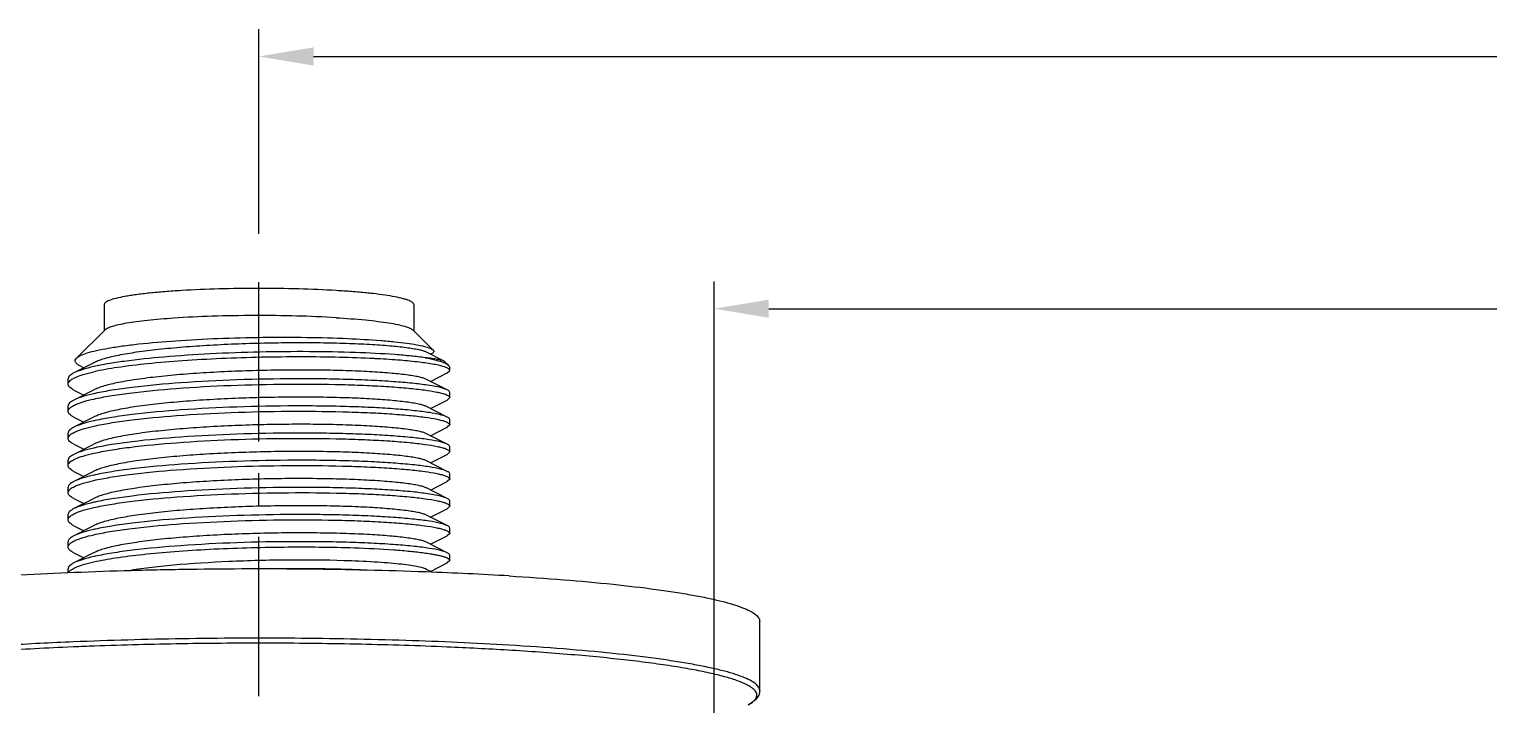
# Model space of a CAD drawing. Extents: x -7342 to 109, y -2615 to 214.
# Drawn here: x -5572.1 to -5491.9, y -2349.3 to -2312.2 of the extents above; entities that cross this region are included whole.
import ezdxf

# ---------------------------------------------------------------- set-up
doc = ezdxf.new("R2010")
doc.units = 0
doc.header["$LTSCALE"] = 7
doc.linetypes.add('CENTER', pattern=[2, 1.25, -0.25, 0.25, -0.25])
doc.layers.get('0').update_dxf_attribs({"color": 2, "linetype": 'CONTINUOUS'})
doc.layers.add('CL', color=1, linetype='CENTER')
doc.layers.add('DWG', color=7, linetype='CONTINUOUS')

msp = doc.modelspace()

# ---------------------------------------------------------------- linework, layer by layer
for p, q in [((-5559.473, -2323.398), (-5559.473, -2312.153)), ((-5556.473, -2313.653), (-5402.473, -2313.653)), ((-5534.473, -2358.248), (-5534.473, -2326.016)), ((-5531.473, -2327.516), (-5427.473, -2327.516))]:
    msp.add_line(p, q)
at = {"color": 7, "linetype": 'Continuous'}
for p, q in [((-5567.973, -2327.287), (-5567.973, -2328.732)), ((-5550.973, -2327.287), (-5550.973, -2328.732))]:
    msp.add_line(p, q, dxfattribs=at)
at = {"linetype": 'Continuous'}
for p, q in [((-5567.926, -2328.685), (-5569.495, -2330.237)), ((-5551.02, -2328.685), (-5549.908, -2329.785)), ((-5549.301, -2330.399), (-5550.267, -2329.909)), ((-5550.045, -2330.022), (-5550.011, -2330.004)), ((-5568.494, -2330.465), (-5569.633, -2331.043)), ((-5569.295, -2330.663), (-5569.09, -2330.768)), ((-5549.255, -2330.43), (-5549.301, -2330.399)), ((-5549.255, -2330.43), (-5549.053, -2330.63)), ((-5549.128, -2331.048), (-5548.995, -2330.912)), ((-5549.053, -2330.63), (-5548.995, -2330.745)), ((-5548.995, -2330.912), (-5548.995, -2330.745)), ((-5569.95, -2331.658), (-5569.95, -2331.369)), ((-5549.128, -2331.979), (-5550.267, -2331.401)), ((-5550.045, -2331.513), (-5549.128, -2331.048)), ((-5569.633, -2331.984), (-5569.09, -2332.259)), ((-5568.629, -2332.026), (-5569.633, -2332.535)), ((-5568.494, -2331.957), (-5568.629, -2332.026)), ((-5550.045, -2333.005), (-5549.128, -2332.539)), ((-5548.995, -2332.403), (-5549.128, -2332.539)), ((-5548.995, -2332.404), (-5548.995, -2332.115)), ((-5569.95, -2333.15), (-5569.95, -2332.861)), ((-5549.128, -2333.471), (-5550.267, -2332.893)), ((-5569.633, -2333.475), (-5569.09, -2333.751)), ((-5568.629, -2333.517), (-5569.633, -2334.027)), ((-5568.494, -2333.448), (-5568.629, -2333.517)), ((-5550.045, -2334.497), (-5549.128, -2334.031)), ((-5548.995, -2333.895), (-5549.128, -2334.031)), ((-5548.995, -2333.895), (-5548.995, -2333.607)), ((-5569.95, -2334.641), (-5569.95, -2334.353)), ((-5568.494, -2334.94), (-5568.629, -2335.009)), ((-5549.128, -2334.963), (-5550.267, -2334.384)), ((-5569.633, -2334.967), (-5569.09, -2335.243)), ((-5568.629, -2335.009), (-5569.633, -2335.519)), ((-5550.045, -2335.989), (-5549.128, -2335.523)), ((-5548.995, -2335.387), (-5549.128, -2335.523)), ((-5548.995, -2335.387), (-5548.995, -2335.099)), ((-5569.95, -2336.133), (-5569.95, -2335.844)), ((-5569.633, -2336.459), (-5569.09, -2336.735)), ((-5568.629, -2336.501), (-5569.633, -2337.01)), ((-5568.494, -2336.432), (-5568.629, -2336.501)), ((-5549.128, -2336.455), (-5550.267, -2335.876)), ((-5569.95, -2337.625), (-5569.95, -2337.336)), ((-5550.045, -2337.481), (-5549.128, -2337.015)), ((-5548.995, -2336.879), (-5549.128, -2337.015)), ((-5548.995, -2336.879), (-5548.995, -2336.59)), ((-5569.633, -2337.951), (-5569.09, -2338.226)), ((-5568.629, -2337.993), (-5569.633, -2338.502)), ((-5568.494, -2337.924), (-5568.629, -2337.993)), ((-5549.128, -2337.946), (-5550.267, -2337.368)), ((-5548.995, -2338.371), (-5548.995, -2338.082)), ((-5569.95, -2339.117), (-5569.95, -2338.828)), ((-5549.128, -2339.438), (-5550.267, -2338.86)), ((-5550.045, -2338.972), (-5549.128, -2338.507)), ((-5548.995, -2338.371), (-5549.128, -2338.507)), ((-5569.633, -2339.443), (-5569.09, -2339.718)), ((-5568.629, -2339.485), (-5569.633, -2339.994)), ((-5568.494, -2339.416), (-5568.629, -2339.485)), ((-5548.995, -2339.863), (-5548.995, -2339.574)), ((-5569.95, -2340.608), (-5569.95, -2340.32)), ((-5549.128, -2340.93), (-5550.267, -2340.352)), ((-5550.045, -2340.464), (-5549.128, -2339.998)), ((-5548.995, -2339.863), (-5549.128, -2339.998)), ((-5569.633, -2340.934), (-5569.09, -2341.21)), ((-5568.629, -2340.976), (-5569.633, -2341.486)), ((-5568.494, -2340.907), (-5568.629, -2340.976)), ((-5548.995, -2341.354), (-5549.128, -2341.49)), ((-5548.995, -2341.354), (-5548.995, -2341.066)), ((-5569.95, -2342.036), (-5569.95, -2341.812)), ((-5550.272, -2341.983), (-5550.333, -2341.981)), ((-5549.965, -2341.997), (-5550.267, -2341.843)), ((-5550.045, -2341.956), (-5549.128, -2341.49))]:
    msp.add_line(p, q, dxfattribs=at)
at = {"color": 7, "linetype": 'Continuous'}
msp.add_arc((-5558.225, -2376.377), 49.95, 86.07255, 86.55379, dxfattribs=at)
at = {"linetype": 'Continuous'}
for centre, radius, start, end in [((-5556.045, -2387.422), 57.237, 86.89908, 87.09676), ((-5549.867, -2332.434), 1.818, 70.07483, 71.97714), ((-5549.917, -2331.942), 1.584, 65.1902, 67.00037), ((-5565.951, -2343.659), 11.76, 102.34176, 102.74781), ((-5565.951, -2345.152), 11.761, 102.34107, 102.7478), ((-5565.951, -2346.643), 11.76, 102.34155, 102.7478), ((-5565.952, -2348.134), 11.759, 102.34199, 102.74781), ((-5565.951, -2349.627), 11.76, 102.34133, 102.7478), ((-5565.951, -2351.119), 11.761, 102.34159, 102.7478), ((-5565.951, -2352.61), 11.76, 102.34152, 102.7478), ((-5556.557, -2410.154), 68.335, 87.50673, 88.05136)]:
    msp.add_arc(centre, radius, start, end, dxfattribs=at)
at = {"color": 7, "linetype": 'Continuous'}
for points, knots in [([(-5555.223, -2326.518), (-5555.905, -2326.476), (-5557.322, -2326.417), (-5559.473, -2326.389), (-5561.624, -2326.418), (-5563.349, -2326.489), (-5564.619, -2326.577), (-5565.45, -2326.652), (-5566.081, -2326.726), (-5566.531, -2326.791), (-5566.902, -2326.853), (-5567.285, -2326.931), (-5567.611, -2327.023), (-5567.802, -2327.107), (-5567.909, -2327.17), (-5567.973, -2327.241), (-5567.973, -2327.287)], [0, 0, 0, 0, 0.159168, 0.329813, 0.500468, 0.659623, 0.731503, 0.796609, 0.853869, 0.879262, 0.902363, 0.941346, 0.970344, 0.981076, 0.989391, 1, 1, 1, 1]), ([(-5550.973, -2327.287), (-5550.973, -2327.244), (-5551.028, -2327.177), (-5551.125, -2327.117), (-5551.24, -2327.063), (-5551.384, -2327.012), (-5551.637, -2326.938), (-5552.027, -2326.854), (-5552.58, -2326.763), (-5553.238, -2326.68), (-5553.991, -2326.605), (-5554.523, -2326.564), (-5554.804, -2326.545)], [0, 0, 0, 0, 0.032081, 0.056624, 0.088091, 0.126807, 0.172846, 0.286628, 0.428343, 0.596094, 0.787582, 1, 1, 1, 1])]:
    msp.add_open_spline(points, degree=3, knots=knots, dxfattribs=at)
at = {"linetype": 'Continuous'}
for points, knots in [([(-5564.158, -2328.037), (-5564.638, -2328.071), (-5565.322, -2328.128), (-5566.181, -2328.23), (-5566.709, -2328.309), (-5567.149, -2328.393), (-5567.498, -2328.481), (-5567.75, -2328.57), (-5567.883, -2328.643), (-5567.925, -2328.685)], [0, 0, 0, 0, 0.374807, 0.534802, 0.67398, 0.790855, 0.884281, 0.953769, 1, 1, 1, 1]), ([(-5555.223, -2328.009), (-5555.947, -2327.966), (-5557.448, -2327.905), (-5559.722, -2327.88), (-5561.977, -2327.919), (-5563.453, -2327.989), (-5564.158, -2328.037)], [0, 0, 0, 0, 0.243387, 0.504227, 0.76293, 1, 1, 1, 1]), ([(-5555.223, -2328.009), (-5554.689, -2328.042), (-5553.926, -2328.098), (-5552.967, -2328.204), (-5552.376, -2328.286), (-5551.883, -2328.374), (-5551.494, -2328.467), (-5551.238, -2328.552), (-5551.092, -2328.627), (-5551.04, -2328.665), (-5551.02, -2328.685)], [0, 0, 0, 0, 0.374506, 0.535055, 0.674864, 0.792222, 0.885755, 0.954769, 0.98021, 1, 1, 1, 1]), ([(-5569.495, -2330.237), (-5569.467, -2330.209), (-5569.395, -2330.155), (-5569.2, -2330.05), (-5568.861, -2329.929), (-5568.349, -2329.798), (-5567.706, -2329.672), (-5566.939, -2329.555), (-5565.707, -2329.404), (-5563.956, -2329.255), (-5561.681, -2329.137), (-5559.28, -2329.077), (-5556.901, -2329.079), (-5555.34, -2329.121), (-5554.59, -2329.154)], [0, 0, 0, 0, 0.007879, 0.017794, 0.044154, 0.079352, 0.123116, 0.174921, 0.234061, 0.370857, 0.525461, 0.688536, 0.850062, 1, 1, 1, 1]), ([(-5554.59, -2329.154), (-5553.988, -2329.18), (-5553.13, -2329.229), (-5552.053, -2329.325), (-5551.392, -2329.402), (-5550.844, -2329.485), (-5550.416, -2329.574), (-5550.138, -2329.655), (-5549.983, -2329.727), (-5549.928, -2329.765), (-5549.908, -2329.784)], [0, 0, 0, 0, 0.380162, 0.542316, 0.682863, 0.799962, 0.892163, 0.958629, 0.982309, 1, 1, 1, 1]), ([(-5550.347, -2330.207), (-5550.597, -2330.172), (-5551.147, -2330.109), (-5552.42, -2330.002), (-5554.286, -2329.91), (-5556.761, -2329.865), (-5559.422, -2329.888), (-5562.087, -2329.983), (-5564.573, -2330.146), (-5566.452, -2330.34), (-5567.736, -2330.533), (-5568.293, -2330.64), (-5568.546, -2330.697)], [0, 0, 0, 0, 0.041574, 0.090979, 0.209806, 0.3485, 0.497634, 0.647052, 0.786614, 0.906901, 0.957275, 1, 1, 1, 1]), ([(-5550.267, -2329.909), (-5550.317, -2329.884), (-5550.442, -2329.838), (-5550.664, -2329.781), (-5550.95, -2329.725), (-5551.452, -2329.648), (-5552.221, -2329.566), (-5553.298, -2329.489), (-5554.555, -2329.431), (-5555.955, -2329.397), (-5557.458, -2329.388), (-5559.539, -2329.412), (-5561.607, -2329.49), (-5563.6, -2329.625), (-5564.945, -2329.75), (-5566.13, -2329.895), (-5567.122, -2330.059), (-5567.813, -2330.215), (-5568.245, -2330.354), (-5568.419, -2330.427), (-5568.494, -2330.465)], [0, 0, 0, 0, 0.0091, 0.021596, 0.037485, 0.056692, 0.104564, 0.163927, 0.233105, 0.310117, 0.392748, 0.478614, 0.650119, 0.73083, 0.805057, 0.870697, 0.925932, 0.969321, 0.986273, 1, 1, 1, 1]), ([(-5549.908, -2329.784), (-5549.893, -2329.8), (-5549.873, -2329.826), (-5549.869, -2329.867), (-5549.881, -2329.909), (-5549.93, -2329.96), (-5549.98, -2329.989), (-5550.011, -2330.004)], [0, 0, 0, 0, 0.221398, 0.315038, 0.411842, 0.654198, 1, 1, 1, 1]), ([(-5568.546, -2330.697), (-5568.76, -2330.746), (-5569.129, -2330.84), (-5569.489, -2330.97), (-5569.633, -2331.043)], [0, 0, 0, 0, 0.576212, 1, 1, 1, 1]), ([(-5569.295, -2330.663), (-5569.354, -2330.633), (-5569.434, -2330.587), (-5569.517, -2330.509), (-5569.554, -2330.455), (-5569.571, -2330.399), (-5569.564, -2330.318), (-5569.525, -2330.267), (-5569.495, -2330.237)], [0, 0, 0, 0, 0.344649, 0.477364, 0.588492, 0.685425, 0.779061, 1, 1, 1, 1]), ([(-5553.146, -2330.258), (-5553.778, -2330.226), (-5555.11, -2330.18), (-5557.911, -2330.148), (-5560.786, -2330.209), (-5563.602, -2330.365), (-5565.501, -2330.524), (-5567.131, -2330.72), (-5568.115, -2330.888), (-5568.546, -2330.986)], [0, 0, 0, 0, 0.122973, 0.258703, 0.544102, 0.681164, 0.806326, 0.914127, 1, 1, 1, 1]), ([(-5550.267, -2331.401), (-5550.317, -2331.376), (-5550.442, -2331.33), (-5550.664, -2331.273), (-5550.95, -2331.217), (-5551.452, -2331.14), (-5552.221, -2331.058), (-5553.298, -2330.98), (-5554.555, -2330.923), (-5555.955, -2330.889), (-5557.458, -2330.88), (-5559.539, -2330.904), (-5561.607, -2330.981), (-5563.6, -2331.117), (-5564.945, -2331.241), (-5566.13, -2331.387), (-5567.122, -2331.551), (-5567.813, -2331.707), (-5568.245, -2331.846), (-5568.419, -2331.919), (-5568.494, -2331.957)], [0, 0, 0, 0, 0.0091, 0.021596, 0.037485, 0.056692, 0.104564, 0.163928, 0.233106, 0.310119, 0.39275, 0.478616, 0.650122, 0.730834, 0.80506, 0.870699, 0.925934, 0.969322, 0.986274, 1, 1, 1, 1]), ([(-5549.305, -2330.706), (-5549.384, -2330.68), (-5549.566, -2330.631), (-5550.016, -2330.54), (-5550.734, -2330.44), (-5551.767, -2330.341), (-5552.532, -2330.291), (-5552.948, -2330.269)], [0, 0, 0, 0, 0.067969, 0.153361, 0.37484, 0.659457, 1, 1, 1, 1]), ([(-5549.301, -2330.399), (-5549.346, -2330.377), (-5549.468, -2330.339), (-5549.691, -2330.292), (-5549.993, -2330.246), (-5550.22, -2330.22), (-5550.347, -2330.207)], [0, 0, 0, 0, 0.14193, 0.356448, 0.643285, 1, 1, 1, 1]), ([(-5550.347, -2330.207), (-5550.14, -2330.246), (-5549.786, -2330.32), (-5549.438, -2330.424), (-5549.298, -2330.484)], [0, 0, 0, 0, 0.579336, 1, 1, 1, 1]), ([(-5549.252, -2330.504), (-5549.212, -2330.523), (-5549.142, -2330.559), (-5549.078, -2330.606), (-5549.053, -2330.63)], [0, 0, 0, 0, 0.562048, 1, 1, 1, 1]), ([(-5549.11, -2330.785), (-5549.12, -2330.78), (-5549.164, -2330.757), (-5549.211, -2330.738), (-5549.248, -2330.725)], [0, 0, 0, 0, 0.220221, 1, 1, 1, 1]), ([(-5549.027, -2330.845), (-5549.032, -2330.84), (-5549.057, -2330.816), (-5549.087, -2330.798), (-5549.11, -2330.785)], [0, 0, 0, 0, 0.213487, 1, 1, 1, 1]), ([(-5548.995, -2330.912), (-5548.995, -2330.906), (-5548.998, -2330.881), (-5549.014, -2330.859), (-5549.027, -2330.845)], [0, 0, 0, 0, 0.223947, 1, 1, 1, 1]), ([(-5569.633, -2331.043), (-5569.68, -2331.067), (-5569.764, -2331.115), (-5569.867, -2331.195), (-5569.933, -2331.279), (-5569.95, -2331.341), (-5569.95, -2331.369)], [0, 0, 0, 0, 0.337689, 0.608208, 0.821806, 1, 1, 1, 1]), ([(-5569.95, -2331.658), (-5569.95, -2331.624), (-5569.924, -2331.546), (-5569.869, -2331.49), (-5569.836, -2331.461)], [0, 0, 0, 0, 0.440448, 1, 1, 1, 1]), ([(-5569.633, -2331.984), (-5569.68, -2331.96), (-5569.764, -2331.912), (-5569.867, -2331.831), (-5569.933, -2331.748), (-5569.95, -2331.686), (-5569.95, -2331.658)], [0, 0, 0, 0, 0.337738, 0.608304, 0.821951, 1, 1, 1, 1]), ([(-5569.791, -2331.426), (-5569.775, -2331.414), (-5569.698, -2331.363), (-5569.616, -2331.322), (-5569.55, -2331.292)], [0, 0, 0, 0, 0.218952, 1, 1, 1, 1]), ([(-5569.55, -2331.292), (-5569.412, -2331.23), (-5569.079, -2331.116), (-5568.74, -2331.03), (-5568.546, -2330.986)], [0, 0, 0, 0, 0.434511, 1, 1, 1, 1]), ([(-5568.546, -2332.478), (-5568.254, -2332.412), (-5567.605, -2332.29), (-5566.096, -2332.075), (-5563.881, -2331.869), (-5560.979, -2331.711), (-5557.943, -2331.644), (-5555.452, -2331.662), (-5553.596, -2331.725), (-5552.381, -2331.79), (-5551.325, -2331.872), (-5550.451, -2331.968), (-5549.846, -2332.062), (-5549.468, -2332.147), (-5549.317, -2332.192), (-5549.251, -2332.216)], [0, 0, 0, 0, 0.046426, 0.102064, 0.236091, 0.390575, 0.551988, 0.706112, 0.776144, 0.839388, 0.894457, 0.940159, 0.975547, 0.989161, 1, 1, 1, 1]), ([(-5549.128, -2331.979), (-5549.178, -2331.954), (-5549.301, -2331.907), (-5549.626, -2331.816), (-5550.176, -2331.717), (-5550.994, -2331.615), (-5552.009, -2331.527), (-5553.197, -2331.454), (-5554.531, -2331.402), (-5555.981, -2331.371), (-5558.043, -2331.361), (-5560.646, -2331.41), (-5563.626, -2331.561), (-5565.915, -2331.766), (-5567.483, -2331.982), (-5568.159, -2332.104), (-5568.465, -2332.171)], [0, 0, 0, 0, 0.008717, 0.020302, 0.052045, 0.094776, 0.147601, 0.209341, 0.278592, 0.35377, 0.433147, 0.597131, 0.755543, 0.893957, 0.951684, 1, 1, 1, 1]), ([(-5569.633, -2332.535), (-5569.68, -2332.559), (-5569.764, -2332.607), (-5569.867, -2332.687), (-5569.933, -2332.77), (-5569.95, -2332.833), (-5569.95, -2332.861)], [0, 0, 0, 0, 0.337683, 0.608247, 0.821916, 1, 1, 1, 1]), ([(-5568.546, -2332.189), (-5568.76, -2332.238), (-5569.129, -2332.332), (-5569.489, -2332.462), (-5569.633, -2332.535)], [0, 0, 0, 0, 0.576257, 1, 1, 1, 1]), ([(-5569.545, -2332.782), (-5569.407, -2332.72), (-5569.076, -2332.607), (-5568.738, -2332.521), (-5568.546, -2332.478)], [0, 0, 0, 0, 0.435168, 1, 1, 1, 1]), ([(-5550.267, -2332.893), (-5550.317, -2332.867), (-5550.442, -2332.822), (-5550.664, -2332.765), (-5550.95, -2332.709), (-5551.452, -2332.632), (-5552.221, -2332.55), (-5553.298, -2332.472), (-5554.555, -2332.415), (-5555.955, -2332.38), (-5557.458, -2332.372), (-5559.539, -2332.396), (-5561.607, -2332.473), (-5563.6, -2332.609), (-5564.945, -2332.733), (-5566.13, -2332.879), (-5567.122, -2333.042), (-5567.813, -2333.199), (-5568.245, -2333.338), (-5568.419, -2333.41), (-5568.494, -2333.448)], [0, 0, 0, 0, 0.009102, 0.021596, 0.037486, 0.056693, 0.104565, 0.163928, 0.233106, 0.310118, 0.392748, 0.478614, 0.65012, 0.730832, 0.805058, 0.870697, 0.925931, 0.96932, 0.986275, 1, 1, 1, 1]), ([(-5549.251, -2332.216), (-5549.213, -2332.229), (-5549.146, -2332.257), (-5549.053, -2332.307), (-5548.995, -2332.365), (-5548.995, -2332.403)], [0, 0, 0, 0, 0.368417, 0.651127, 1, 1, 1, 1]), ([(-5548.995, -2332.115), (-5548.995, -2332.09), (-5549.021, -2332.049), (-5549.073, -2332.009), (-5549.108, -2331.989), (-5549.128, -2331.979)], [0, 0, 0, 0, 0.386038, 0.658752, 1, 1, 1, 1]), ([(-5569.95, -2333.149), (-5569.95, -2333.113), (-5569.92, -2333.03), (-5569.859, -2332.972), (-5569.823, -2332.942)], [0, 0, 0, 0, 0.4358, 1, 1, 1, 1]), ([(-5569.633, -2333.475), (-5569.68, -2333.451), (-5569.764, -2333.404), (-5569.867, -2333.323), (-5569.933, -2333.24), (-5569.95, -2333.178), (-5569.95, -2333.149)], [0, 0, 0, 0, 0.337692, 0.608212, 0.821845, 1, 1, 1, 1]), ([(-5569.823, -2332.942), (-5569.805, -2332.928), (-5569.718, -2332.865), (-5569.622, -2332.816), (-5569.545, -2332.782)], [0, 0, 0, 0, 0.212295, 1, 1, 1, 1]), ([(-5568.546, -2333.97), (-5568.253, -2333.903), (-5567.602, -2333.781), (-5566.087, -2333.565), (-5563.865, -2333.359), (-5560.953, -2333.202), (-5557.909, -2333.135), (-5555.414, -2333.155), (-5553.557, -2333.218), (-5552.343, -2333.284), (-5551.29, -2333.367), (-5550.42, -2333.463), (-5549.821, -2333.558), (-5549.449, -2333.644), (-5549.3, -2333.689), (-5549.236, -2333.713)], [0, 0, 0, 0, 0.046531, 0.102317, 0.236715, 0.391598, 0.553319, 0.707567, 0.777558, 0.840684, 0.895551, 0.940967, 0.975984, 0.989387, 1, 1, 1, 1]), ([(-5549.128, -2333.471), (-5549.178, -2333.445), (-5549.301, -2333.398), (-5549.626, -2333.308), (-5550.176, -2333.209), (-5550.994, -2333.107), (-5552.009, -2333.018), (-5553.197, -2332.946), (-5554.531, -2332.894), (-5555.98, -2332.863), (-5558.043, -2332.853), (-5560.645, -2332.902), (-5563.626, -2333.053), (-5565.914, -2333.257), (-5567.483, -2333.473), (-5568.159, -2333.596), (-5568.465, -2333.663)], [0, 0, 0, 0, 0.008717, 0.020302, 0.052043, 0.094772, 0.147592, 0.20933, 0.27858, 0.353756, 0.433132, 0.597123, 0.75554, 0.893958, 0.951683, 1, 1, 1, 1]), ([(-5569.633, -2334.027), (-5569.68, -2334.051), (-5569.764, -2334.098), (-5569.867, -2334.179), (-5569.933, -2334.262), (-5569.95, -2334.324), (-5569.95, -2334.353)], [0, 0, 0, 0, 0.337676, 0.608199, 0.821808, 1, 1, 1, 1]), ([(-5568.546, -2333.681), (-5568.76, -2333.729), (-5569.129, -2333.824), (-5569.489, -2333.954), (-5569.633, -2334.027)], [0, 0, 0, 0, 0.576211, 1, 1, 1, 1]), ([(-5569.546, -2334.274), (-5569.407, -2334.212), (-5569.076, -2334.098), (-5568.738, -2334.013), (-5568.546, -2333.97)], [0, 0, 0, 0, 0.435127, 1, 1, 1, 1]), ([(-5550.267, -2334.384), (-5550.317, -2334.359), (-5550.442, -2334.314), (-5550.664, -2334.256), (-5550.95, -2334.201), (-5551.452, -2334.124), (-5552.221, -2334.041), (-5553.298, -2333.964), (-5554.555, -2333.907), (-5555.955, -2333.872), (-5557.458, -2333.863), (-5559.539, -2333.888), (-5561.607, -2333.965), (-5563.6, -2334.101), (-5564.945, -2334.225), (-5566.13, -2334.37), (-5567.122, -2334.534), (-5567.813, -2334.691), (-5568.245, -2334.83), (-5568.419, -2334.902), (-5568.494, -2334.94)], [0, 0, 0, 0, 0.009101, 0.021597, 0.037485, 0.056694, 0.104566, 0.163928, 0.233105, 0.310117, 0.392747, 0.478614, 0.650119, 0.73083, 0.805056, 0.870695, 0.92593, 0.96932, 0.986272, 1, 1, 1, 1]), ([(-5549.236, -2333.713), (-5549.2, -2333.726), (-5549.137, -2333.753), (-5549.049, -2333.802), (-5548.995, -2333.859), (-5548.995, -2333.895)], [0, 0, 0, 0, 0.366136, 0.647893, 1, 1, 1, 1]), ([(-5548.995, -2333.607), (-5548.995, -2333.581), (-5549.021, -2333.54), (-5549.073, -2333.501), (-5549.108, -2333.481), (-5549.128, -2333.471)], [0, 0, 0, 0, 0.38615, 0.658874, 1, 1, 1, 1]), ([(-5569.95, -2334.641), (-5569.95, -2334.606), (-5569.921, -2334.524), (-5569.862, -2334.466), (-5569.827, -2334.437)], [0, 0, 0, 0, 0.437193, 1, 1, 1, 1]), ([(-5569.633, -2334.967), (-5569.68, -2334.943), (-5569.764, -2334.896), (-5569.867, -2334.815), (-5569.933, -2334.732), (-5569.95, -2334.67), (-5569.95, -2334.641)], [0, 0, 0, 0, 0.337637, 0.608169, 0.821838, 1, 1, 1, 1]), ([(-5569.827, -2334.437), (-5569.809, -2334.423), (-5569.721, -2334.358), (-5569.624, -2334.309), (-5569.546, -2334.274)], [0, 0, 0, 0, 0.211507, 1, 1, 1, 1]), ([(-5568.546, -2335.461), (-5568.253, -2335.395), (-5567.602, -2335.273), (-5566.086, -2335.057), (-5563.863, -2334.851), (-5560.951, -2334.694), (-5557.906, -2334.627), (-5555.41, -2334.647), (-5553.554, -2334.71), (-5552.34, -2334.776), (-5551.287, -2334.859), (-5550.418, -2334.956), (-5549.819, -2335.05), (-5549.447, -2335.136), (-5549.298, -2335.181), (-5549.234, -2335.205)], [0, 0, 0, 0, 0.04654, 0.102342, 0.236777, 0.391691, 0.553437, 0.707689, 0.777675, 0.840788, 0.895638, 0.941031, 0.97602, 0.989405, 1, 1, 1, 1]), ([(-5549.128, -2334.963), (-5549.178, -2334.937), (-5549.301, -2334.89), (-5549.626, -2334.8), (-5550.176, -2334.701), (-5550.994, -2334.599), (-5552.009, -2334.51), (-5553.197, -2334.438), (-5554.531, -2334.385), (-5555.98, -2334.355), (-5558.043, -2334.345), (-5560.645, -2334.394), (-5563.626, -2334.545), (-5565.915, -2334.749), (-5567.483, -2334.965), (-5568.159, -2335.088), (-5568.465, -2335.155)], [0, 0, 0, 0, 0.008717, 0.020302, 0.052043, 0.094772, 0.147594, 0.209334, 0.278585, 0.353764, 0.433144, 0.59713, 0.755544, 0.893958, 0.951683, 1, 1, 1, 1]), ([(-5569.633, -2335.519), (-5569.68, -2335.543), (-5569.764, -2335.59), (-5569.867, -2335.671), (-5569.933, -2335.754), (-5569.95, -2335.816), (-5569.95, -2335.845)], [0, 0, 0, 0, 0.337718, 0.608238, 0.821813, 1, 1, 1, 1]), ([(-5568.546, -2335.173), (-5568.76, -2335.221), (-5569.129, -2335.315), (-5569.489, -2335.445), (-5569.633, -2335.519)], [0, 0, 0, 0, 0.576206, 1, 1, 1, 1]), ([(-5569.551, -2335.768), (-5569.412, -2335.705), (-5569.079, -2335.591), (-5568.74, -2335.505), (-5568.546, -2335.461)], [0, 0, 0, 0, 0.434469, 1, 1, 1, 1]), ([(-5550.267, -2335.876), (-5550.317, -2335.851), (-5550.442, -2335.806), (-5550.664, -2335.748), (-5550.95, -2335.692), (-5551.452, -2335.615), (-5552.221, -2335.533), (-5553.298, -2335.456), (-5554.555, -2335.398), (-5555.955, -2335.364), (-5557.458, -2335.355), (-5559.539, -2335.38), (-5561.607, -2335.457), (-5563.6, -2335.592), (-5564.945, -2335.717), (-5566.13, -2335.862), (-5567.122, -2336.026), (-5567.813, -2336.182), (-5568.245, -2336.322), (-5568.419, -2336.394), (-5568.494, -2336.432)], [0, 0, 0, 0, 0.009099, 0.021596, 0.037483, 0.056692, 0.104564, 0.163926, 0.233104, 0.310116, 0.392747, 0.478613, 0.650119, 0.73083, 0.805056, 0.870696, 0.925932, 0.969321, 0.986273, 1, 1, 1, 1]), ([(-5549.234, -2335.205), (-5549.199, -2335.219), (-5549.136, -2335.245), (-5549.048, -2335.294), (-5548.995, -2335.351), (-5548.995, -2335.387)], [0, 0, 0, 0, 0.365908, 0.647583, 1, 1, 1, 1]), ([(-5548.995, -2335.099), (-5548.995, -2335.073), (-5549.021, -2335.032), (-5549.073, -2334.993), (-5549.108, -2334.973), (-5549.128, -2334.963)], [0, 0, 0, 0, 0.386035, 0.658751, 1, 1, 1, 1]), ([(-5569.95, -2336.133), (-5569.95, -2336.099), (-5569.924, -2336.022), (-5569.869, -2335.965), (-5569.836, -2335.937)], [0, 0, 0, 0, 0.440834, 1, 1, 1, 1]), ([(-5569.633, -2336.459), (-5569.68, -2336.435), (-5569.764, -2336.387), (-5569.867, -2336.307), (-5569.933, -2336.224), (-5569.95, -2336.161), (-5569.95, -2336.133)], [0, 0, 0, 0, 0.33771, 0.608237, 0.821839, 1, 1, 1, 1]), ([(-5569.79, -2335.901), (-5569.774, -2335.889), (-5569.698, -2335.838), (-5569.616, -2335.797), (-5569.551, -2335.768)], [0, 0, 0, 0, 0.219164, 1, 1, 1, 1]), ([(-5568.546, -2336.953), (-5568.253, -2336.887), (-5567.603, -2336.765), (-5566.089, -2336.549), (-5563.869, -2336.343), (-5560.959, -2336.186), (-5557.917, -2336.119), (-5555.423, -2336.138), (-5553.567, -2336.201), (-5552.353, -2336.267), (-5551.299, -2336.349), (-5550.428, -2336.446), (-5549.827, -2336.541), (-5549.454, -2336.627), (-5549.304, -2336.671), (-5549.239, -2336.695)], [0, 0, 0, 0, 0.046505, 0.102253, 0.236556, 0.391339, 0.55299, 0.707206, 0.777206, 0.84036, 0.895276, 0.940764, 0.975874, 0.98933, 1, 1, 1, 1]), ([(-5549.128, -2336.455), (-5549.178, -2336.429), (-5549.301, -2336.382), (-5549.626, -2336.292), (-5550.176, -2336.193), (-5550.994, -2336.091), (-5552.009, -2336.002), (-5553.197, -2335.93), (-5554.531, -2335.877), (-5555.98, -2335.846), (-5558.043, -2335.837), (-5560.645, -2335.885), (-5563.626, -2336.037), (-5565.915, -2336.241), (-5567.483, -2336.457), (-5568.159, -2336.58), (-5568.465, -2336.647)], [0, 0, 0, 0, 0.008717, 0.020302, 0.052045, 0.094775, 0.147598, 0.209335, 0.278585, 0.353763, 0.43314, 0.597124, 0.755537, 0.893956, 0.951684, 1, 1, 1, 1]), ([(-5548.995, -2336.59), (-5548.995, -2336.565), (-5549.021, -2336.524), (-5549.073, -2336.485), (-5549.108, -2336.465), (-5549.128, -2336.455)], [0, 0, 0, 0, 0.386054, 0.65877, 1, 1, 1, 1]), ([(-5569.633, -2337.01), (-5569.68, -2337.034), (-5569.764, -2337.082), (-5569.867, -2337.162), (-5569.933, -2337.246), (-5569.95, -2337.308), (-5569.95, -2337.336)], [0, 0, 0, 0, 0.337676, 0.608191, 0.821818, 1, 1, 1, 1]), ([(-5569.833, -2337.427), (-5569.815, -2337.411), (-5569.726, -2337.344), (-5569.625, -2337.293), (-5569.544, -2337.257)], [0, 0, 0, 0, 0.209882, 1, 1, 1, 1]), ([(-5568.546, -2336.665), (-5568.76, -2336.713), (-5569.129, -2336.807), (-5569.489, -2336.937), (-5569.633, -2337.01)], [0, 0, 0, 0, 0.57625, 1, 1, 1, 1]), ([(-5569.544, -2337.257), (-5569.406, -2337.195), (-5569.075, -2337.082), (-5568.738, -2336.997), (-5568.546, -2336.953)], [0, 0, 0, 0, 0.435342, 1, 1, 1, 1]), ([(-5550.267, -2337.368), (-5550.317, -2337.343), (-5550.442, -2337.297), (-5550.664, -2337.24), (-5550.95, -2337.184), (-5551.452, -2337.107), (-5552.221, -2337.025), (-5553.298, -2336.948), (-5554.555, -2336.89), (-5555.955, -2336.856), (-5557.458, -2336.847), (-5559.539, -2336.871), (-5561.607, -2336.949), (-5563.6, -2337.084), (-5564.945, -2337.208), (-5566.13, -2337.354), (-5567.122, -2337.518), (-5567.813, -2337.674), (-5568.245, -2337.813), (-5568.419, -2337.886), (-5568.494, -2337.924)], [0, 0, 0, 0, 0.009101, 0.021596, 0.037485, 0.056692, 0.104564, 0.163928, 0.233106, 0.310118, 0.392748, 0.478614, 0.65012, 0.730831, 0.805058, 0.870697, 0.925932, 0.969321, 0.986275, 1, 1, 1, 1]), ([(-5549.128, -2337.946), (-5549.178, -2337.921), (-5549.301, -2337.874), (-5549.626, -2337.783), (-5550.176, -2337.685), (-5550.994, -2337.582), (-5552.009, -2337.494), (-5553.197, -2337.422), (-5554.531, -2337.369), (-5555.98, -2337.338), (-5558.043, -2337.329), (-5560.645, -2337.377), (-5563.626, -2337.528), (-5565.915, -2337.733), (-5567.483, -2337.949), (-5568.159, -2338.071), (-5568.465, -2338.138)], [0, 0, 0, 0, 0.008717, 0.020302, 0.052043, 0.094771, 0.147592, 0.209329, 0.278579, 0.353755, 0.433135, 0.597129, 0.755544, 0.893958, 0.951683, 1, 1, 1, 1]), ([(-5549.239, -2336.695), (-5549.203, -2336.709), (-5549.139, -2336.735), (-5549.05, -2336.785), (-5548.995, -2336.842), (-5548.995, -2336.879)], [0, 0, 0, 0, 0.366663, 0.648657, 1, 1, 1, 1]), ([(-5569.95, -2337.625), (-5569.95, -2337.591), (-5569.923, -2337.512), (-5569.867, -2337.455), (-5569.833, -2337.427)], [0, 0, 0, 0, 0.439695, 1, 1, 1, 1]), ([(-5569.633, -2337.951), (-5569.68, -2337.927), (-5569.764, -2337.879), (-5569.867, -2337.799), (-5569.933, -2337.716), (-5569.95, -2337.653), (-5569.95, -2337.625)], [0, 0, 0, 0, 0.337599, 0.60814, 0.821835, 1, 1, 1, 1]), ([(-5568.546, -2338.156), (-5568.76, -2338.205), (-5569.129, -2338.299), (-5569.489, -2338.429), (-5569.633, -2338.502)], [0, 0, 0, 0, 0.576196, 1, 1, 1, 1]), ([(-5568.546, -2338.445), (-5568.252, -2338.379), (-5567.601, -2338.256), (-5566.083, -2338.04), (-5563.856, -2337.834), (-5560.939, -2337.677), (-5557.891, -2337.61), (-5555.393, -2337.63), (-5553.536, -2337.694), (-5552.323, -2337.761), (-5551.272, -2337.844), (-5550.405, -2337.941), (-5549.808, -2338.036), (-5549.439, -2338.122), (-5549.291, -2338.167), (-5549.228, -2338.191)], [0, 0, 0, 0, 0.046587, 0.102452, 0.237057, 0.392151, 0.554034, 0.708338, 0.778305, 0.841367, 0.896128, 0.941392, 0.976215, 0.989506, 1, 1, 1, 1]), ([(-5548.995, -2338.082), (-5548.995, -2338.057), (-5549.021, -2338.016), (-5549.073, -2337.977), (-5549.108, -2337.956), (-5549.128, -2337.946)], [0, 0, 0, 0, 0.386111, 0.658829, 1, 1, 1, 1]), ([(-5569.633, -2338.502), (-5569.68, -2338.526), (-5569.764, -2338.574), (-5569.867, -2338.654), (-5569.933, -2338.738), (-5569.95, -2338.8), (-5569.95, -2338.828)], [0, 0, 0, 0, 0.337755, 0.608277, 0.821822, 1, 1, 1, 1]), ([(-5569.95, -2339.117), (-5569.95, -2339.081), (-5569.921, -2338.999), (-5569.861, -2338.941), (-5569.825, -2338.912)], [0, 0, 0, 0, 0.436739, 1, 1, 1, 1]), ([(-5569.825, -2338.912), (-5569.807, -2338.897), (-5569.72, -2338.833), (-5569.623, -2338.784), (-5569.545, -2338.749)], [0, 0, 0, 0, 0.211695, 1, 1, 1, 1]), ([(-5569.545, -2338.749), (-5569.406, -2338.687), (-5569.076, -2338.574), (-5568.738, -2338.488), (-5568.546, -2338.445)], [0, 0, 0, 0, 0.435242, 1, 1, 1, 1]), ([(-5550.267, -2338.86), (-5550.317, -2338.835), (-5550.442, -2338.789), (-5550.664, -2338.732), (-5550.95, -2338.676), (-5551.452, -2338.599), (-5552.221, -2338.517), (-5553.298, -2338.439), (-5554.555, -2338.382), (-5555.955, -2338.348), (-5557.458, -2338.339), (-5559.539, -2338.363), (-5561.607, -2338.44), (-5563.6, -2338.576), (-5564.945, -2338.7), (-5566.13, -2338.846), (-5567.122, -2339.01), (-5567.813, -2339.166), (-5568.245, -2339.305), (-5568.419, -2339.378), (-5568.494, -2339.416)], [0, 0, 0, 0, 0.009102, 0.021596, 0.037486, 0.056694, 0.104566, 0.163929, 0.233106, 0.310118, 0.392748, 0.478614, 0.65012, 0.730831, 0.805056, 0.870695, 0.92593, 0.96932, 0.986273, 1, 1, 1, 1]), ([(-5549.128, -2339.438), (-5549.178, -2339.413), (-5549.301, -2339.365), (-5549.626, -2339.275), (-5550.176, -2339.176), (-5550.994, -2339.074), (-5552.009, -2338.985), (-5553.197, -2338.913), (-5554.531, -2338.861), (-5555.98, -2338.83), (-5558.043, -2338.82), (-5560.645, -2338.869), (-5563.626, -2339.02), (-5565.915, -2339.224), (-5567.483, -2339.441), (-5568.159, -2339.563), (-5568.465, -2339.63)], [0, 0, 0, 0, 0.008717, 0.020302, 0.052042, 0.094771, 0.147594, 0.209334, 0.278584, 0.353761, 0.433137, 0.597119, 0.755533, 0.893956, 0.951684, 1, 1, 1, 1]), ([(-5549.228, -2338.191), (-5549.193, -2338.205), (-5549.132, -2338.231), (-5549.047, -2338.279), (-5548.995, -2338.335), (-5548.995, -2338.371)], [0, 0, 0, 0, 0.364806, 0.646043, 1, 1, 1, 1]), ([(-5569.633, -2339.443), (-5569.68, -2339.418), (-5569.764, -2339.371), (-5569.867, -2339.29), (-5569.933, -2339.207), (-5569.95, -2339.145), (-5569.95, -2339.117)], [0, 0, 0, 0, 0.337692, 0.608214, 0.821847, 1, 1, 1, 1]), ([(-5568.546, -2339.648), (-5568.76, -2339.697), (-5569.129, -2339.791), (-5569.489, -2339.921), (-5569.633, -2339.994)], [0, 0, 0, 0, 0.576208, 1, 1, 1, 1]), ([(-5568.546, -2339.937), (-5568.254, -2339.871), (-5567.605, -2339.749), (-5566.094, -2339.533), (-5563.877, -2339.327), (-5560.973, -2339.17), (-5557.935, -2339.103), (-5555.444, -2339.121), (-5553.588, -2339.184), (-5552.373, -2339.249), (-5551.317, -2339.331), (-5550.444, -2339.428), (-5549.84, -2339.522), (-5549.464, -2339.607), (-5549.313, -2339.652), (-5549.248, -2339.676)], [0, 0, 0, 0, 0.046449, 0.102121, 0.236226, 0.390797, 0.552274, 0.706425, 0.776449, 0.839667, 0.894692, 0.940333, 0.975641, 0.98921, 1, 1, 1, 1]), ([(-5549.248, -2339.676), (-5549.21, -2339.69), (-5549.144, -2339.717), (-5549.052, -2339.766), (-5548.995, -2339.825), (-5548.995, -2339.863)], [0, 0, 0, 0, 0.367988, 0.6505, 1, 1, 1, 1]), ([(-5548.995, -2339.574), (-5548.995, -2339.549), (-5549.021, -2339.508), (-5549.073, -2339.468), (-5549.108, -2339.448), (-5549.128, -2339.438)], [0, 0, 0, 0, 0.386044, 0.658756, 1, 1, 1, 1]), ([(-5569.633, -2339.994), (-5569.68, -2340.018), (-5569.764, -2340.065), (-5569.867, -2340.146), (-5569.933, -2340.229), (-5569.95, -2340.292), (-5569.95, -2340.32)], [0, 0, 0, 0, 0.337677, 0.608201, 0.821808, 1, 1, 1, 1]), ([(-5569.95, -2340.608), (-5569.95, -2340.572), (-5569.92, -2340.489), (-5569.859, -2340.431), (-5569.823, -2340.401)], [0, 0, 0, 0, 0.435776, 1, 1, 1, 1]), ([(-5569.823, -2340.401), (-5569.805, -2340.387), (-5569.718, -2340.324), (-5569.622, -2340.275), (-5569.545, -2340.241)], [0, 0, 0, 0, 0.212301, 1, 1, 1, 1]), ([(-5569.545, -2340.241), (-5569.407, -2340.179), (-5569.076, -2340.066), (-5568.738, -2339.98), (-5568.546, -2339.937)], [0, 0, 0, 0, 0.435181, 1, 1, 1, 1]), ([(-5550.267, -2340.352), (-5550.317, -2340.326), (-5550.442, -2340.281), (-5550.664, -2340.224), (-5550.95, -2340.168), (-5551.452, -2340.091), (-5552.221, -2340.009), (-5553.298, -2339.931), (-5554.555, -2339.874), (-5555.955, -2339.839), (-5557.458, -2339.831), (-5559.539, -2339.855), (-5561.607, -2339.932), (-5563.6, -2340.068), (-5564.945, -2340.192), (-5566.13, -2340.338), (-5567.122, -2340.501), (-5567.813, -2340.658), (-5568.245, -2340.797), (-5568.419, -2340.869), (-5568.494, -2340.907)], [0, 0, 0, 0, 0.009099, 0.021596, 0.037483, 0.056693, 0.104564, 0.163927, 0.233104, 0.310116, 0.392747, 0.478613, 0.650118, 0.73083, 0.805056, 0.870695, 0.925931, 0.969321, 0.986272, 1, 1, 1, 1]), ([(-5549.128, -2340.93), (-5549.178, -2340.904), (-5549.301, -2340.857), (-5549.626, -2340.767), (-5550.176, -2340.668), (-5550.994, -2340.566), (-5552.009, -2340.477), (-5553.197, -2340.405), (-5554.531, -2340.353), (-5555.98, -2340.322), (-5558.043, -2340.312), (-5560.645, -2340.361), (-5563.626, -2340.512), (-5565.915, -2340.716), (-5567.483, -2340.932), (-5568.159, -2341.055), (-5568.465, -2341.122)], [0, 0, 0, 0, 0.008717, 0.020302, 0.052045, 0.094774, 0.147596, 0.209334, 0.278585, 0.353764, 0.433141, 0.597127, 0.755543, 0.893957, 0.951683, 1, 1, 1, 1]), ([(-5569.633, -2340.934), (-5569.68, -2340.91), (-5569.764, -2340.863), (-5569.867, -2340.782), (-5569.933, -2340.699), (-5569.95, -2340.637), (-5569.95, -2340.608)], [0, 0, 0, 0, 0.337688, 0.608209, 0.821845, 1, 1, 1, 1]), ([(-5568.546, -2341.14), (-5568.76, -2341.188), (-5569.129, -2341.283), (-5569.489, -2341.413), (-5569.633, -2341.486)], [0, 0, 0, 0, 0.576211, 1, 1, 1, 1]), ([(-5568.546, -2341.429), (-5568.151, -2341.339), (-5567.254, -2341.182), (-5565.772, -2340.996), (-5564.049, -2340.842), (-5561.468, -2340.68), (-5558.175, -2340.587), (-5555.524, -2340.611), (-5554.234, -2340.655)], [0, 0, 0, 0, 0.084736, 0.190005, 0.311992, 0.446141, 0.730376, 1, 1, 1, 1]), ([(-5554.815, -2341.362), (-5555.833, -2341.33), (-5557.936, -2341.312), (-5561.057, -2341.391), (-5563.603, -2341.55), (-5565.444, -2341.74), (-5566.269, -2341.854), (-5566.65, -2341.917)], [0, 0, 0, 0, 0.257647, 0.531813, 0.789513, 0.90238, 1, 1, 1, 1]), ([(-5550.267, -2341.843), (-5550.336, -2341.809), (-5550.517, -2341.75), (-5550.845, -2341.677), (-5551.281, -2341.607), (-5551.818, -2341.542), (-5552.45, -2341.484), (-5553.459, -2341.413), (-5554.257, -2341.379), (-5554.815, -2341.362)], [0, 0, 0, 0, 0.050262, 0.123767, 0.220158, 0.3385, 0.477407, 0.635274, 1, 1, 1, 1]), ([(-5554.234, -2340.655), (-5553.51, -2340.68), (-5552.484, -2340.729), (-5551.206, -2340.835), (-5550.544, -2340.909), (-5550.088, -2340.976), (-5549.806, -2341.025), (-5549.564, -2341.075), (-5549.365, -2341.127), (-5549.206, -2341.181), (-5549.081, -2341.238), (-5548.995, -2341.307), (-5548.995, -2341.354)], [0, 0, 0, 0, 0.406468, 0.576093, 0.719479, 0.780589, 0.834333, 0.880527, 0.919052, 0.949894, 0.973192, 1, 1, 1, 1]), ([(-5548.995, -2341.066), (-5548.995, -2341.04), (-5549.021, -2340.999), (-5549.073, -2340.96), (-5549.108, -2340.94), (-5549.128, -2340.93)], [0, 0, 0, 0, 0.386074, 0.658797, 1, 1, 1, 1]), ([(-5569.633, -2341.486), (-5569.68, -2341.51), (-5569.764, -2341.557), (-5569.867, -2341.638), (-5569.933, -2341.721), (-5569.95, -2341.783), (-5569.95, -2341.812)], [0, 0, 0, 0, 0.337676, 0.608197, 0.821805, 1, 1, 1, 1]), ([(-5569.937, -2342.034), (-5569.932, -2342.022), (-5569.907, -2341.971), (-5569.865, -2341.929), (-5569.831, -2341.9)], [0, 0, 0, 0, 0.217772, 1, 1, 1, 1]), ([(-5569.831, -2341.9), (-5569.813, -2341.885), (-5569.724, -2341.818), (-5569.624, -2341.768), (-5569.544, -2341.732)], [0, 0, 0, 0, 0.210408, 1, 1, 1, 1]), ([(-5569.544, -2341.732), (-5569.406, -2341.67), (-5569.075, -2341.557), (-5568.738, -2341.472), (-5568.546, -2341.429)], [0, 0, 0, 0, 0.435317, 1, 1, 1, 1]), ([(-5554.234, -2341.858), (-5554.566, -2341.847), (-5555.975, -2341.808), (-5557.385, -2341.804), (-5558.462, -2341.818)], [0, 0, 0, 0, 0.235713, 1, 1, 1, 1])]:
    msp.add_open_spline(points, degree=3, knots=knots, dxfattribs=at)
for points in [[(-5569.836, -2331.461), (-5569.821, -2331.449), (-5569.806, -2331.437), (-5569.791, -2331.426)], [(-5569.836, -2335.937), (-5569.821, -2335.924), (-5569.806, -2335.912), (-5569.79, -2335.901)]]:
    msp.add_open_spline(points, degree=3, dxfattribs=at)
for points in [[(-5556.473, -2313.153), (-5556.473, -2314.153), (-5559.473, -2313.653)], [(-5531.473, -2327.016), (-5531.473, -2328.016), (-5534.473, -2327.516)]]:
    msp.add_solid(points)
at = {"layer": 'CL', "color": 1}
msp.add_line((-5559.473, -2390.809), (-5559.473, -2324.398), dxfattribs=at)
at = {"layer": 'DWG'}
for p, q in [((-5531.973, -2348.495), (-5531.973, -2344.691)), ((-5569.649, -2346.103), (-5569.976, -2346.117))]:
    msp.add_line(p, q, dxfattribs=at)
for centre, radius, start, end in [((-5557.295, -2534.92), 193.065, 86.56366, 87.91537), ((-5560.604, -2562.225), 216.311, 92.09411, 92.3965), ((-5557.026, -2532.913), 186.97, 86.55738, 87.5811)]:
    msp.add_arc(centre, radius, start, end, dxfattribs=at)
for points, knots in [([(-5550.333, -2341.981), (-5552.462, -2341.903), (-5556.776, -2341.805), (-5562.162, -2341.815), (-5566.455, -2341.905), (-5569.557, -2342.011), (-5572.515, -2342.154), (-5575.288, -2342.332), (-5577.836, -2342.543), (-5580.123, -2342.783), (-5582.117, -2343.049), (-5583.58, -2343.299), (-5584.581, -2343.515), (-5585.202, -2343.672), (-5585.732, -2343.832), (-5586.169, -2343.994), (-5586.513, -2344.159), (-5586.736, -2344.306), (-5586.861, -2344.428), (-5586.942, -2344.537), (-5586.973, -2344.632), (-5586.973, -2344.691)], [0, 0, 0, 0, 0.172276, 0.348704, 0.435379, 0.519395, 0.599573, 0.67479, 0.743999, 0.806244, 0.860679, 0.906591, 0.926172, 0.943433, 0.958341, 0.970888, 0.981109, 0.989112, 0.992366, 0.995198, 1, 1, 1, 1]), ([(-5545.723, -2342.203), (-5544.725, -2342.263), (-5542.825, -2342.394), (-5540.135, -2342.637), (-5538.094, -2342.875), (-5536.638, -2343.086), (-5535.689, -2343.245), (-5534.841, -2343.409), (-5534.098, -2343.578), (-5533.464, -2343.751), (-5532.94, -2343.928), (-5532.527, -2344.107), (-5532.258, -2344.268), (-5532.107, -2344.402), (-5532.031, -2344.496), (-5531.984, -2344.592), (-5531.973, -2344.659), (-5531.973, -2344.691)], [0, 0, 0, 0, 0.210935, 0.401997, 0.570039, 0.644562, 0.712355, 0.773165, 0.826787, 0.873069, 0.91194, 0.943443, 0.96785, 0.977624, 0.986005, 0.993306, 1, 1, 1, 1]), ([(-5569.66, -2345.826), (-5570.886, -2345.877), (-5573.237, -2345.996), (-5576.583, -2346.233), (-5579.146, -2346.478), (-5580.988, -2346.701), (-5582.197, -2346.872), (-5583.28, -2347.052), (-5584.232, -2347.239), (-5585.047, -2347.432), (-5585.721, -2347.63), (-5586.252, -2347.831), (-5586.6, -2348.012), (-5586.797, -2348.165), (-5586.896, -2348.272), (-5586.958, -2348.382), (-5586.973, -2348.459), (-5586.973, -2348.495)], [0, 0, 0, 0, 0.207061, 0.397084, 0.565965, 0.641332, 0.710115, 0.771961, 0.826579, 0.873727, 0.913253, 0.945112, 0.96948, 0.979047, 0.987079, 0.993891, 1, 1, 1, 1]), ([(-5569.976, -2346.117), (-5571.354, -2346.176), (-5573.369, -2346.284), (-5575.98, -2346.472), (-5577.768, -2346.626), (-5579.424, -2346.796), (-5580.936, -2346.979), (-5582.292, -2347.174), (-5583.483, -2347.38), (-5584.501, -2347.595), (-5585.234, -2347.789), (-5585.727, -2347.952), (-5586.028, -2348.068), (-5586.281, -2348.186), (-5586.487, -2348.304), (-5586.645, -2348.424), (-5586.756, -2348.546), (-5586.818, -2348.673), (-5586.828, -2348.856), (-5586.708, -2349.031), (-5586.53, -2349.175), (-5586.412, -2349.248), (-5586.346, -2349.285)], [0, 0, 0, 0, 0.229153, 0.335422, 0.435135, 0.52759, 0.612144, 0.688222, 0.755321, 0.813029, 0.861047, 0.881373, 0.899243, 0.914687, 0.92777, 0.938627, 0.947518, 0.954925, 0.961677, 0.977122, 0.987473, 1, 1, 1, 1]), ([(-5545.723, -2346.007), (-5547.615, -2345.893), (-5551.537, -2345.72), (-5557.526, -2345.605), (-5563.613, -2345.631), (-5567.669, -2345.743), (-5569.66, -2345.826)], [0, 0, 0, 0, 0.237454, 0.49181, 0.750318, 1, 1, 1, 1]), ([(-5549.135, -2346.109), (-5550.711, -2346.042), (-5553.924, -2345.941), (-5558.784, -2345.883), (-5563.666, -2345.916), (-5566.91, -2345.999), (-5568.508, -2346.058)], [0, 0, 0, 0, 0.244166, 0.497696, 0.752385, 1, 1, 1, 1]), ([(-5531.973, -2348.495), (-5531.973, -2348.463), (-5531.984, -2348.397), (-5532.031, -2348.301), (-5532.107, -2348.206), (-5532.258, -2348.072), (-5532.527, -2347.911), (-5532.94, -2347.732), (-5533.464, -2347.556), (-5534.098, -2347.382), (-5534.841, -2347.213), (-5535.689, -2347.049), (-5536.638, -2346.89), (-5538.094, -2346.68), (-5540.135, -2346.441), (-5542.825, -2346.198), (-5544.725, -2346.067), (-5545.723, -2346.007)], [0, 0, 0, 0, 0.006694, 0.013995, 0.022375, 0.03215, 0.056555, 0.088058, 0.126928, 0.173211, 0.226833, 0.287642, 0.355435, 0.429959, 0.598, 0.789069, 1, 1, 1, 1]), ([(-5532.599, -2349.285), (-5532.488, -2349.223), (-5532.339, -2349.128), (-5532.193, -2348.967), (-5532.134, -2348.853), (-5532.118, -2348.736), (-5532.148, -2348.619), (-5532.221, -2348.507), (-5532.333, -2348.397), (-5532.483, -2348.289), (-5532.757, -2348.135), (-5533.203, -2347.951), (-5533.858, -2347.746), (-5534.663, -2347.546), (-5535.615, -2347.352), (-5536.708, -2347.166), (-5537.937, -2346.989), (-5539.293, -2346.822), (-5540.769, -2346.666), (-5542.949, -2346.469), (-5544.639, -2346.35), (-5545.799, -2346.28)], [0, 0, 0, 0, 0.025514, 0.035266, 0.043515, 0.050976, 0.058596, 0.067268, 0.077611, 0.089989, 0.104604, 0.14093, 0.186997, 0.242816, 0.308206, 0.382879, 0.466451, 0.558475, 0.658426, 0.765751, 1, 1, 1, 1]), ([(-5531.973, -2348.495), (-5531.973, -2348.582), (-5532.012, -2348.754), (-5532.16, -2348.968), (-5532.362, -2349.143), (-5532.516, -2349.239), (-5532.599, -2349.285)], [0, 0, 0, 0, 0.246804, 0.483678, 0.730758, 1, 1, 1, 1])]:
    msp.add_open_spline(points, degree=3, knots=knots, dxfattribs=at)

doc.saveas('drawing.dxf')
